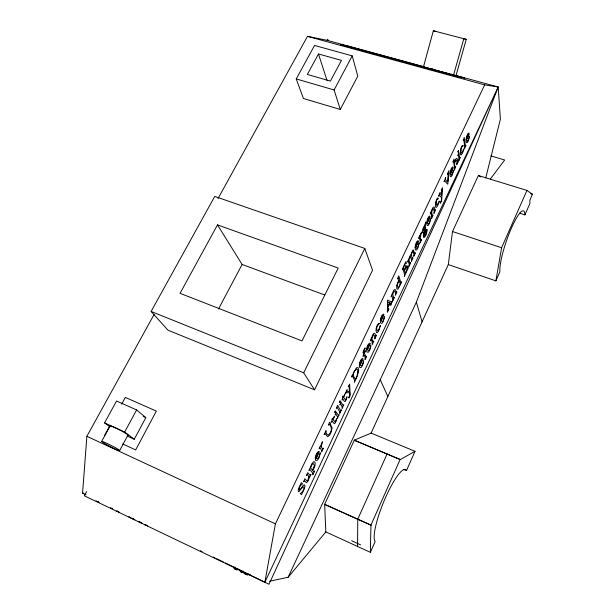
<?xml version="1.0" encoding="UTF-8"?>
<svg xmlns="http://www.w3.org/2000/svg" width="615" height="615" viewBox="0 0 615 615"><rect width="100%" height="100%" fill="white"/><g stroke="black" fill="none" stroke-linecap="round" stroke-linejoin="round"><path stroke-width="0.92" d="M357.546 546.866L357.761 519.168L387.135 453.885M324.651 504.315L325.827 531.906L370.384 552.347L370.937 525.079L324.651 504.315L354.34 440.125L400.311 459.59L415.002 451.302L371.091 433.106L354.34 440.125M154.088 314.465L86.884 436.296L82.564 493.145L83.54 493.668L83.809 493.168L82.564 493.145L86 494.829M240.98 571.543C237.79 570.482 244.101 573.857 241.61 571.789M448.304 264.588L452.502 231.532L478.37 175.521L526.955 190.427L532.436 194.279L529.869 200.113L529.953 203.411L524.91 214.881A33.863 6.242 -70.9 0 0 511.465 228.034A33.863 6.242 -70.9 0 0 499.91 271.73L495.898 280.871L448.304 264.588L371.091 433.106M495.898 280.871L501.594 247.722L526.955 190.427M225.29 562.933L264.842 582.267L275.412 523.865L484.689 84.878L498.181 87.007L500.395 119.172L485.742 177.912M423.389 67.127L433.344 30.75L466.232 39.375L455.946 75.783L423.389 67.127L426.064 67.612M453.478 75.353L463.825 38.653L466.232 39.375M269.501 581.267L288.143 577.262L416.378 302.134L498.181 87.007L455.669 75.391M239.996 569.982C236.268 568.937 237.167 570.689 234.146 568.575L234.792 566.953M236.929 569.944L237.582 568.314M242.279 572.557L242.925 570.928M370.384 552.347L375.173 541.492A39.145 7.918 -67.8 0 1 385.444 497.781A39.145 7.918 -67.8 0 1 406.492 470.583L415.002 451.302M370.937 525.079L400.188 459.359M264.842 582.267L498.181 87.007L268.986 584.25L84.378 495.813L86.638 491.585M314.549 389.81L372.536 270.231L364.795 248.437L214.743 196.408L151.106 311.451L167.949 330.163L314.549 389.81L303.695 372.805L151.106 311.451M303.695 372.805L364.795 248.437M340.279 109.47L357.784 76.137L352.218 55.865L314.557 45.449L296.238 78.928L303.433 98.492L340.279 109.47L334.114 89.959L352.218 55.865M218.44 309.084L242.118 264.465L217.479 224.882L180.057 293.324L302.011 340.91L338.219 268.063L217.479 224.882M127.405 436.112L134.27 439.248L145.863 417.593L136.615 409.944L116.543 401.018L104.558 422.882L109.924 426.841M119.641 450.603A10.117 0.715 27 0 0 107.056 443.423A10.117 0.715 27 0 0 105.311 443.915A10.117 0.715 27 0 0 119.641 450.603L127.928 435.205M134.27 439.248L124.676 432.045L136.615 409.944M101.683 441.37L110.093 425.964M318.485 53.966L307.346 74.438L330.409 81.08L341.463 60.385L318.485 53.966L326.965 80.281M104.519 435.566L109.954 425.611M121.724 404.055L125.345 397.421L156.348 411.104L135.654 449.911L122.677 443.93M218.041 198.522L307.485 36.362L328.133 40.544L327.733 39.268L327.157 40.344L424.227 66.827M490.416 178.957L504.654 160.008L490.87 155.895M288.143 577.262L325.827 531.906M146.301 524.926L144.748 524.672L147.554 525.902L146.9 525.479M141.673 522.788L142.034 523.196L138.882 521.804M234.146 568.575L235.507 568.906M117.995 511.403L118.587 511.38M111.707 508.328L112.299 508.305M249.552 574.364L248.122 574.149M117.158 510.98L116.765 510.98L119.641 512.387M110.877 507.905L110.492 507.913L111.992 508.643M140.612 522.197L139.251 521.789M250.536 574.994L247.937 574.21M237.152 569.152L238.958 569.444M246.992 574.502L244.401 573.211M243.778 572.734C242.533 573.265 249.521 576.293 248.099 574.418M430.715 68.573L433.467 69.349M451.049 74.131L453.809 74.899M428.678 68.188L347.675 46.048L340.472 44.611L459.159 77.075L464.579 77.997L450.772 74.223M430.515 68.688L439.725 71.202M441.562 71.709L448.927 73.715M426.971 67.865L455.946 75.783M307.485 36.362L484.689 84.878M296.238 78.928L334.114 89.959M433.344 30.75L435.966 31.526M530.699 193.74L532.436 194.279M519.467 213.159L524.91 214.881M452.502 231.532L501.594 247.722M242.118 264.465L324.72 294.985M98.446 502.032L99.115 502.294M354.494 440.363L400.311 459.59M403.901 469.483L406.492 470.583M143.295 416.447L145.009 417.216M324.828 504.508L371.083 525.256M133.109 518.822L133.862 519.168M104.558 422.882L124.676 432.045M351.672 540.785L360.605 544.867M97.708 501.548L98.2 501.779M86.884 436.296L275.412 523.865M97.262 501.509L97.831 501.771M200.359 550.74L202.081 551.578M213.259 557.044L214.973 557.882M216.695 558.727L223.576 562.087M134.823 519.821L128.896 516.915L130.126 517.338M478.37 175.521L480.669 176.943M96.063 500.802L96.517 501.11M380.231 379.686L387.873 396.49M416.378 302.134L422.082 321.814M110.162 426.257A10.063 0.869 27.1 0 1 120.01 430.108A10.063 0.869 27.1 0 1 127.343 435.159M436.066 203.004L436.881 205.687C441.339 196.1 439.041 203.957 436.412 207.432L435.689 207.178C434.444 205.625 437.08 195.401 438.434 198.399C437.803 199.46 436.143 199.452 436.066 203.004M392.924 299.259L392.739 300.943L394.346 297.529L394.215 297.153L393.723 298.229L392.724 294.062L393.861 291.203L394.576 291.103C396.913 293.263 393.515 298.913 396.929 292.048L396.798 291.664L396.314 292.74C395.43 285.967 392.893 291.233 392.439 294.301L392.209 293.786L391.125 296.522L391.263 296.922L391.809 295.684L392.924 299.259M464.732 146.908L464.463 148.722L465.909 145.647L465.847 145.155L465.401 146.139L464.294 137.391L463.226 140.074L463.295 140.581L463.802 139.451L464.732 146.908M450.641 171.908L450.634 172.93L452.494 168.987L452.11 168.203L450.641 171.908M331.962 427.84C331.693 430.977 330.616 435.128 327.695 436.688L324.958 433.529L324.128 434.59C328.548 426.041 323.544 433.367 328.126 434.943L328.602 434.913C331.662 432.345 332.623 427.125 329.371 424.204L328.556 425.234C330.324 417.908 330.094 425.572 331.962 427.84M415.102 247.43L415.463 249.936L416.255 250.144A4.09 1.092 -70.9 0 0 417.77 248.06C421.152 234.83 417.57 252.965 415.886 247.215L418.569 241.434L418.046 240.611L416.862 241.61A3.99 1.069 -71 0 0 415.517 244.947L415.102 247.43M350.112 394.054L349.835 396.344L348.805 398.066L348.69 397.167L349.658 395.852L349.604 392.654L345.815 392.8L345.238 393.362C349.835 385.259 343.862 393.346 349.466 391.094L349.066 385.889L348.321 386.843L349.651 384.029L350.112 394.054M321.76 450.557L321.614 451.894L323.39 448.112L322.66 449.027L321.13 446.921L322.529 441.762L321.391 443.707L320.83 446.552L320.292 445.998L319.131 448.912L319.946 447.843L321.76 450.557M426.756 222.738L427.071 225.321L427.825 225.605A4.059 1.069 -71.3 0 0 429.301 223.599C432.768 210.199 428.947 228.742 427.517 222.576L430.154 216.895L429.662 216.011L428.517 216.934A3.959 1.046 -71.4 0 0 427.194 220.239L426.756 222.738M313.004 473.442L312.866 474.757L314.657 470.959L313.911 471.905L312.743 470.429C314.319 468.015 315.956 464.732 314.757 461.873L313.811 461.642L312.059 463.441L308.961 470.444L309.799 469.33L313.004 473.442M411.596 259.653L411.381 261.367L412.949 258.046L412.834 257.631L412.365 258.684L411.297 254.941C411.689 254.164 411.842 251.228 413.149 251.766L413.957 254.625L413.749 256.355L415.302 253.042L415.194 252.627L414.725 253.68L413.311 249.89A2.529 0.684 -70.8 0 0 412.496 250.797L410.812 254.933A2.883 0.776 -70.8 0 0 410.182 255.709A3.283 0.884 -70.8 0 0 409.267 257.839L407.599 261.652L407.714 262.082L408.26 260.868L409.236 264.642L409.029 266.364L410.597 263.028L410.489 262.62L410.013 263.681L408.967 259.822L410.313 256.586L411.596 259.653M441.739 191.442L441.632 195.608L440.002 194.394L440.125 192.533L438.58 195.801L438.672 196.262L439.025 195.478L441.57 197.477L441.286 201.167L440.509 202.12L440.494 203.227L441.685 200.267L442.446 187.613L441.278 190.081L441.37 190.55L441.87 189.42L441.739 191.442M466.716 137.875L466.693 138.921L468.507 135.069L468.153 134.224L466.716 137.875M407.66 267.31L405.385 273.506L404.509 270.431L405.731 267.902L406.254 268.109L406.515 267.563L405.908 265.465L405.862 266.933L404.393 270.031C402.787 268.501 404.647 262.259 406.307 263.704L406.015 261.467L402.233 269.47L402.364 269.908L402.917 268.67L404.578 274.467L404.309 276.389L408.299 267.917L407.791 265.88L407.66 267.31M460.966 150.268L461.15 152.635L461.927 153.104C465.555 143.526 463.656 152.213 461.142 154.949L460.781 154.934C459.413 153.05 461.312 143.972 463.28 145.509C462.811 147.162 461.181 146.239 460.966 150.268M363.134 352.164L363.565 354.578L363.058 356.393L363.734 354.94C366.878 356.977 363.119 363.626 366.701 356.2L366.04 356.984L364.441 353.425L365.395 350.704L364.272 353.072L363.719 351.711L364.057 349.774L365.172 348.759L365.018 347.836L363.134 352.164M425.964 222.092C425.096 225.528 425.649 229.826 423.766 233.938C425.319 230.071 428.563 226.082 426.587 233.016C426.341 235.799 422.221 240.511 423.95 234.945L423.335 235.437L423.735 232.539C421.875 234.207 422.574 229.826 422.982 228.957A3.628 0.969 -71.2 0 1 424.219 226.082L425.964 222.092M298.928 488.887C299.843 492.4 302.211 485.043 304.271 484.781L304.848 485.389L304.817 486.903L303.564 490.463L301.511 494.683L300.289 493.614C305.348 490.186 306.039 481.445 298.813 491.862L298.167 490.893L298.367 489.271L301.358 482.591L302.572 483.882L300.335 485.566L298.928 488.887M421.759 232.155L420.206 237.052L420.991 240.38L421.46 239.335L421.559 239.765L420.007 243.063L420.23 241.318L419.338 237.398L418.807 238.582L418.7 238.151L419.753 235.484L420.053 236.444L420.706 233.5L421.759 232.155M447.828 180.318C448.589 184.231 444.091 179.28 445.706 177.558L444.076 181.702L444.484 180.802L447.797 184.239L448.973 170.639L447.474 173.807L447.566 174.322L448.127 173.069L447.828 180.318M334.675 412.119C335.667 414.256 335.951 408.16 334.675 412.119M337.574 417.001L337.412 418.354L339.149 414.671L338.442 415.54L336.32 412.058L335.129 415.048L335.913 414.026L337.574 417.001M339.88 412.104L339.718 413.465L341.448 409.79L340.741 410.651L337.535 405.308L336.328 408.322L337.112 407.307L339.88 412.104M315.979 456.322L316.11 457.921L318.355 453.163L318.017 452.932L317.132 453.424L315.979 456.322M339.457 402.018C340.41 404.201 340.733 398.074 339.457 402.018M424.096 235.468L424.312 236.552L426.034 233.838L426.687 230.479A1.538 0.407 -71.2 0 0 426.226 230.725L424.096 235.468M342.271 407.03L342.109 408.391L343.831 404.732L343.132 405.585L341.071 402.01L339.88 404.985L340.664 403.978L342.271 407.03M332.115 419.622L331.57 422.282L332.438 421.167L333.776 423.251L334.698 423.612L336.082 421.383L336.643 418.669L335.106 421.998L333.192 419.553L334.452 416.186L332.999 419.261L332.346 418.254L332.115 419.622M431.738 216.918L431.499 218.671L432.929 214.996L432.468 216.026C431.661 214.274 431.115 208.9 433.506 208.639L434.19 211.706L433.952 213.467L435.374 209.807L434.913 210.83C434.628 203.788 432.145 207.809 431.546 211.506L431.369 210.899L430.323 213.536L430.423 213.997L430.954 212.821L431.738 216.918M315.257 457.929L315.595 460.42L317.194 460.327A4.42 1.245 -67.2 0 0 319.077 457.545L320.4 452.801L318.662 457.491L317.248 458.79L316.295 458.244L319.362 451.648L318.516 451.364L316.963 453.032A4.313 1.215 -67.2 0 0 315.487 456.699L315.257 457.929M450.003 173.507L450.218 176.251L450.887 176.659A4.021 1.03 -72.1 0 0 452.286 174.806L453.647 170.163L452.363 173.853L451.325 175.014L450.695 173.461L453.247 167.964L452.825 166.965L451.764 167.749A3.921 1.007 -72.1 0 0 450.464 170.97L450.003 173.507M342.632 397.367L342.086 400.042L342.924 398.966L344.185 401.172L345.077 401.603L346.422 399.419L346.998 396.698L345.484 399.988L343.67 397.367L344.923 394.03L343.493 397.059L342.87 395.991L342.632 397.367M379.317 323.352C378.725 325.02 375.258 326.711 377.203 330.609L377.902 330.785L378.725 329.978L380.378 325.519L378.548 331.185L377.449 332.531L376.526 332.623C375.073 330.078 376.934 323.298 379.317 323.352M466.085 139.444L466.232 142.288L466.854 142.788A3.99 0.999 -72.6 0 0 468.2 141.035C471.767 127.712 467.561 146.562 466.731 139.474L469.222 134.101L468.853 133.024L467.846 133.709A3.898 0.976 -72.6 0 0 466.57 136.884L466.085 139.444M358.722 370.245L357.515 375.504L354.448 382.207L354.655 380.37L352.303 375.711L351.711 377.026L351.526 376.672L356.393 367.855L357.999 367.516L358.722 370.245M375.027 337.527L374.835 338.934L376.334 335.083L375.834 336.19C374.589 329.678 372.09 335.436 371.683 338.242L371.422 337.781L370.476 340.933L371.037 339.664C373.651 341.917 370.522 348.374 373.82 341.079L373.174 341.84L371.875 338.65L373.351 334.844L374.251 335.39L375.027 337.527M423.235 229.218L423.789 231.524L425.088 228.88L424.535 226.597L423.235 229.218M357.907 371.691L357.069 375.842L355.555 379.194C352.157 376.165 352.887 371.375 356.431 369.069L357.553 369.761L357.907 371.691M360.036 363.042L360.075 364.787L361.912 359.96L361.151 360.252L360.036 363.042M367.324 347.606L367.347 349.374L369.177 344.577L368.431 344.838L367.324 347.606M359.352 364.557L359.521 367.324L360.867 367.662A4.244 1.184 -68.9 0 0 362.589 365.195L363.65 360.728C363.434 362.166 362.197 367.747 360.213 365.187L363.111 358.952L362.404 358.422L361.02 359.79A4.144 1.161 -68.9 0 0 359.606 363.311L359.352 364.557M397.359 284.399L397.859 287.374L398.82 287.251A2.091 0.569 -70.3 0 0 399.604 285.775L400.119 283.692L399.074 280.363L397.359 284.399M366.655 349.112L366.786 351.911L368.093 352.326A4.22 1.169 -69.2 0 0 369.792 349.904L370.86 345.438C370.668 346.845 369.369 352.48 367.486 349.781L370.345 343.616L369.669 343.039L368.316 344.354A4.121 1.145 -69.2 0 0 366.901 347.852L366.655 349.112M381.054 318.547L381.046 320.361L382.853 315.61L382.138 315.81L381.054 318.547M380.385 320.023L380.477 322.906L381.707 323.444A4.182 1.153 -69.7 0 0 383.353 321.122L384.437 316.648C384.29 318.001 382.861 323.728 381.169 320.792L383.975 314.734L383.345 314.088L382.038 315.311A4.074 1.13 -69.7 0 0 380.647 318.762L380.385 320.023M309.045 476.648L307.577 480.684L306.916 480.884L304.809 478.754L303.579 481.829L304.41 480.738L306.316 482.644L307.585 481.73A3.552 0.992 -66.8 0 0 308.953 478.67L309.345 476.902L309.722 477.125L310.982 474.442L310.152 475.564L307.7 472.643L306.47 475.71L307.323 474.572L309.045 476.648M396.706 285.46L396.76 288.604L397.813 289.334L401.603 282.131L401.472 281.724L400.934 282.938L398.781 275.858L397.651 278.695L397.782 279.11L398.328 277.88L398.927 279.917L396.706 285.46M415.878 244.808L415.802 246.73L417.754 242.587L417.277 241.949L415.878 244.808M314.403 465.701L312.512 470.129L310.698 468.015L311.451 465.44L312.458 463.918L313.412 463.572L314.403 465.701M390.917 303.833L390.671 305.317L392.339 301.073L391.817 302.249L387.604 300.082L387.381 312.305L388.865 309.153L388.726 308.753L388.119 310.098L388.011 307.469L390.064 303.026L390.917 303.833M427.54 220.124L427.433 222.077L429.362 218.002L428.909 217.318L427.54 220.124M454.623 168.671L454.354 170.171L455.753 166.58L455.3 167.58C452.817 162.575 457.829 155.088 456.684 164.766L458.129 161.53L457.683 162.521C457.645 155.487 455.346 158.555 454.6 162.683L454.039 159.054L452.963 161.76L453.04 162.26L453.555 161.115L454.623 168.671M457.952 151.498C458.137 154.634 459.251 147.969 457.952 151.498M458.998 159.393L458.729 160.884L460.189 157.778L460.12 157.302L459.674 158.293L458.898 152.628L457.844 155.295L457.914 155.795L458.421 154.665L458.998 159.393M389.833 302.918L387.988 306.816L387.865 301.942L389.833 302.918"/></g></svg>
